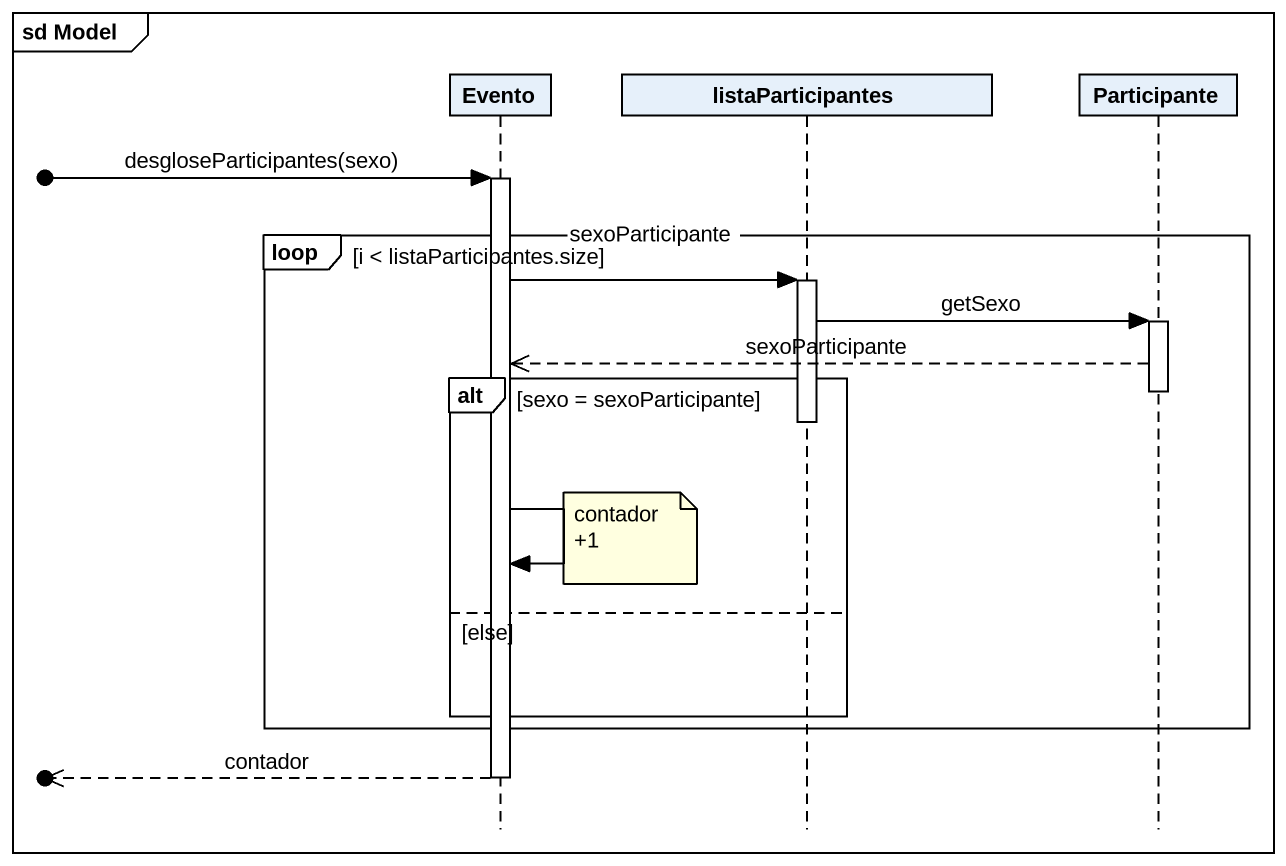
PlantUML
@startuml
mainframe sd Model
hide footbox
participant Evento
participant listaParticipantes
participant Participante

[o-> Evento : desgloseParticipantes(sexo)
activate Evento
loop i < listaParticipantes.size
  Evento -> listaParticipantes : sexoParticipante
  activate listaParticipantes
  listaParticipantes -> Participante : getSexo
  activate Participante
  Participante -->> Evento : sexoParticipante
  alt sexo = sexoParticipante
    deactivate Participante
    deactivate listaParticipantes
    note right of Evento : contador +1
    Evento -> Evento
  else else
  end
end
[o<<-- Evento : contador
deactivate Evento
@enduml
